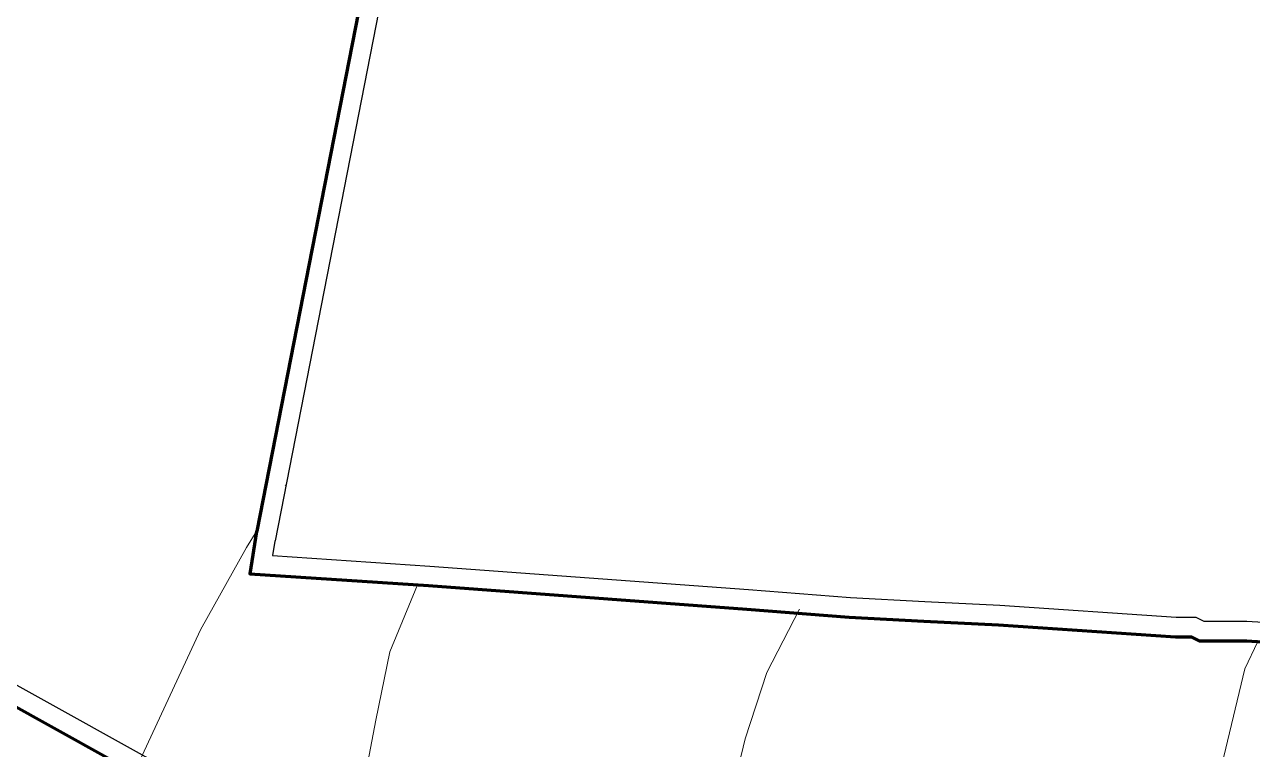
# Model space of a CAD drawing. Header units: metres. Extents: x 783184 to 1587399, y 282652 to 580595.
# Drawn here: x 788773.3 to 789085.5, y 290941.3 to 291125.7 of the extents above; entities that cross this region are included whole.
import ezdxf

# ---------------------------------------------------------------- set-up
doc = ezdxf.new("R2010")
doc.units = ezdxf.units.M
doc.header["$LTSCALE"] = 0.5
for name, color, linetype in [('curbe  de nivelI', 7, 'CONTINUOUS'), ('Limita intravilan existent', 1, 'CONTINUOUS'), ('Limita intravilan propus', 5, 'CONTINUOUS')]:
    doc.layers.add(name, color=color, linetype=linetype)
doc.layers.add('limita UAT', color=92, linetype='CONTINUOUS', lineweight=0)

msp = doc.modelspace()

# ---------------------------------------------------------------- linework, layer by layer
at = {"layer": 'curbe  de nivelI', "color": 21, "lineweight": 5}
for points in [[(788839.81026, 291008.65754), (788839.60396, 291008.46662)], [(788832.42454, 290996.93438), (788829.7683, 290992.66769), (788818.09257, 290971.73336), (788788.93692, 290908.88878), (788784.01906, 290897.30292), (788775.23724, 290887.47245), (788762.24018, 290880.8018)], [(788741.41979, 290741.94973), (788760.09707, 290734.70241), (788777.23618, 290731.84737), (788788.88202, 290732.72584), (788802.94489, 290737.3378), (788819.4248, 290747.65976), (788833.48768, 290759.73865), (788844.25457, 290776.86872), (788853.89062, 290794.64793), (788857.40336, 290813.60663), (788859.51098, 290834.67187), (788858.45714, 290852.92842), (788855.99824, 290876.45125), (788857.75464, 290904.88929), (788859.1597, 290930.51865), (788862.67244, 290948.7752), (788866.21782, 290966.15805), (788873.21438, 290983.18404)], [(788970.40292, 290977.03958), (788962.03878, 290960.89677), (788956.51906, 290943.99347), (788952.76967, 290928.13892)], [(788922.31776, 290646.23233), (788929.05002, 290665.43735), (788943.49716, 290701.17146), (788950.93966, 290717.36121), (788962.77987, 290736.84779), (788976.35146, 290756.10047), (788990.65265, 290773.89464), (789011.70355, 290794.6798), (789027.90185, 290810.43197), (789037.09545, 290822.9754), (789045.26761, 290837.56074), (789062.23076, 290872.52252), (789070.69477, 290892.79617), (789073.17559, 290910.29858), (789076.30281, 290931.41144), (789083.62199, 290961.84312), (789086.93322, 290968.81667)]]:
    msp.add_lwpolyline(points, dxfattribs=at)
at = {"layer": 'Limita intravilan existent', "color": 0, "lineweight": 50}
msp.add_lwpolyline([(789272.001, 290911.982), (789060.83, 290919.837), (788908.033, 290918.514), (788829.981, 290921.159), (788807.888, 290931.611), (788767.936, 290953.836), (788735.657, 290978.442), (788708.669, 291001.99), (788682.475, 291029.771), (788704.965, 291048.557), (788698.086, 291058.346), (788660.78, 291094.859), (788640.406, 291117.348), (788613.683, 291151.215)], dxfattribs=at)
at = {"layer": 'Limita intravilan propus', "color": 0, "lineweight": 25}
msp.add_lwpolyline([(789272.21285, 290916.97758), (789060.90132, 290924.8378), (788908.09605, 290923.51473), (788831.18418, 290926.1211), (788810.17493, 290936.06038), (788770.68107, 290958.03052), (788738.81968, 290982.31818), (788712.13981, 291005.59733), (788689.75563, 291029.33769), (788711.70056, 291047.66839), (788701.91228, 291061.59737), (788664.38466, 291098.32728), (788644.22577, 291120.57884), (788618.23906, 291153.51272)], dxfattribs=at)
msp.add_lwpolyline([(789272.21285, 290916.97758), (789060.90132, 290924.8378), (788908.09605, 290923.51473), (788831.18418, 290926.1211), (788810.17493, 290936.06038), (788770.68107, 290958.03052), (788738.81968, 290982.31818), (788712.13981, 291005.59733), (788689.75563, 291029.33769), (788711.70056, 291047.66839), (788701.91228, 291061.59737), (788664.38466, 291098.32728), (788644.22577, 291120.57884), (788618.23906, 291153.51272)], dxfattribs=at)
at = {"layer": 'Limita intravilan propus', "color": 0, "lineweight": 50}
msp.add_lwpolyline([(789272.001, 290911.982), (789060.83, 290919.837), (788908.033, 290918.514), (788829.981, 290921.159), (788807.888, 290931.611), (788767.936, 290953.836), (788735.657, 290978.442), (788708.669, 291001.99), (788682.475, 291029.771), (788704.965, 291048.557), (788698.086, 291058.346), (788660.78, 291094.859), (788640.406, 291117.348), (788613.683, 291151.215)], dxfattribs=at)
at = {"layer": 'Limita intravilan propus', "color": 1, "lineweight": 211}
msp.add_lwpolyline([(789272.001, 290911.982), (789060.83, 290919.837), (788908.033, 290918.514), (788829.981, 290921.159), (788807.888, 290931.611), (788767.936, 290953.836), (788735.657, 290978.442), (788708.669, 291001.99), (788682.475, 291029.771), (788704.965, 291048.557), (788698.086, 291058.346), (788660.78, 291094.859), (788640.406, 291117.348), (788613.683, 291151.215)], dxfattribs=at)
msp.add_lwpolyline([(789272.001, 290911.982), (789060.83, 290919.837), (788908.033, 290918.514), (788829.981, 290921.159), (788807.888, 290931.611), (788767.936, 290953.836), (788735.657, 290978.442), (788708.669, 291001.99), (788682.475, 291029.771), (788704.965, 291048.557), (788698.086, 291058.346), (788660.78, 291094.859), (788640.406, 291117.348), (788613.683, 291151.215)], dxfattribs=at)
at = {"layer": 'limita UAT', "color": 40, "linetype": 'Continuous', "lineweight": 211, "flags": 128}
msp.add_lwpolyline([(788884.74, 291264.62), (788832.41, 290996.86), (788832.30815, 290996.7602), (788830.593, 290986), (788876, 290983), (788957, 290977), (788983, 290975), (789002, 290974), (789021, 290973), (789066, 290970), (789067, 290970), (789068, 290970), (789069, 290970), (789070, 290970), (789072, 290969), (789084, 290969), (789116, 290967)], dxfattribs=at)
at = {"layer": 'limita UAT', "color": 0, "linetype": 'Continuous', "lineweight": 25, "flags": 128}
msp.add_lwpolyline([(788889.68724, 291263.86604), (788837.01915, 290994.37611), (788836.98609, 290994.34372), (788836.39376, 290990.62765), (788876.3495, 290987.98781), (788957.37642, 290981.98582), (788983.32319, 290979.98991), (789002.26279, 290978.99309), (789021.29771, 290977.99125), (789066.16648, 290975), (789067, 290975), (789068, 290975), (789069, 290975), (789071.18034, 290975), (789073.18034, 290974), (789084.1561, 290974), (789116.1561, 290972)], dxfattribs=at)

doc.saveas('drawing.dxf')
